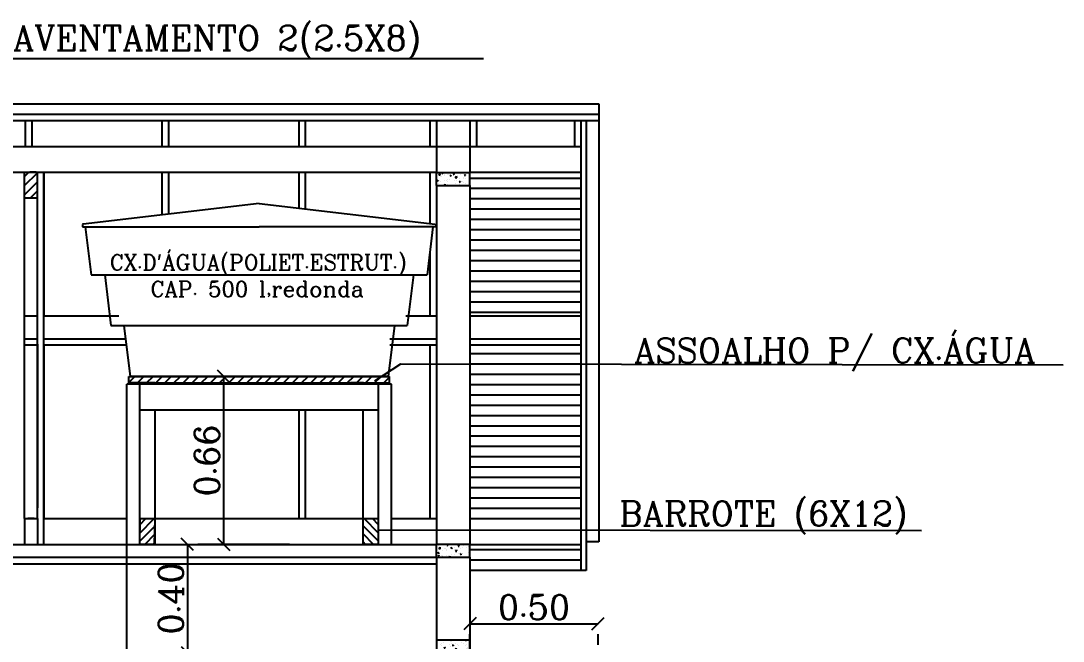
# Model space of a CAD drawing. Extents: x -43 to 70, y -5 to 23.
# Drawn here: x 14.384 to 18.424, y 13.057 to 15.461 of the extents above; entities that cross this region are included whole.
import ezdxf
from ezdxf.enums import TextEntityAlignment as Align

# ---------------------------------------------------------------- set-up
doc = ezdxf.new("R2010")
doc.units = 0
doc.header["$LTSCALE"] = 20
doc.layers.get('0').update_dxf_attribs({"color": 5, "linetype": 'CONTINUOUS'})
doc.layers.get('DEFPOINTS').update_dxf_attribs({"linetype": 'CONTINUOUS'})
for name, color, linetype in [('CONCRETO', 5, 'CONTINUOUS'), ('CORTE', 244, 'CONTINUOUS'), ('HACHURAS', 30, 'CONTINUOUS'), ('MADEIRAMENTO', 244, 'CONTINUOUS'), ('PAREDE', 7, 'CONTINUOUS'), ('TEXTO', 1, 'CONTINUOUS'), ('VERGA', 244, 'CONTINUOUS'), ('VISTAL', 30, 'CONTINUOUS'), ('VISTAP', 244, 'CONTINUOUS')]:
    doc.layers.add(name, color=color, linetype=linetype)
doc.styles.add('ROMANC', font='romanc')
doc.dimstyles.new('ISO-25', dxfattribs={"dimscale": 0.8, "dimtxt": 0.12, "dimasz": 0.06, "dimexe": 0.05, "dimexo": 0.5, "dimgap": 0.02, "dimtad": 1, "dimtoh": 1, "dimzin": 1, "dimtxsty": 'ROMANC', "dimblk1": 'OBLIQUE', "dimblk2": 'OBLIQUE', "dimsah": 1, "dimcen": 0.12, "dimclrd": 244, "dimclre": 244, "dimclrt": 244, "dimazin": 3, "dimtfac": 1, "dimtdec": 4, "dimtmove": 0, "dimatfit": 3, "dimtvp": 1, "dimtolj": 1, "dimtzin": 0})

# ---------------------------------------------------------------- blocks, each defined once
blk = doc.blocks.new('*X3')
at = {"color": 0}
for p, q in [((27.93, 9.0521), (27.93, 9.0521)), ((27.9368, 9.0507), (27.9368, 9.0507)), ((27.9485, 9.0538), (27.9485, 9.0538)), ((27.9676, 9.0549), (27.9676, 9.0549)), ((27.9687, 9.0535), (27.9716, 9.0569)), ((27.9687, 9.0535), (27.9723, 9.0532)), ((27.9723, 9.0531), (27.9716, 9.0569)), ((28.0118, 9.0497), (28.0147, 9.0532)), ((28.0118, 9.0497), (28.0154, 9.0494)), ((28.0154, 9.0494), (28.0147, 9.0531)), ((28.0328, 9.0526), (28.0328, 9.0526)), ((27.9279, 9.0346), (27.9279, 9.0346)), ((27.9334, 9.0236), (27.9376, 9.0252)), ((27.9334, 9.0236), (27.9364, 9.0216)), ((27.934, 9.0121), (27.9369, 9.0156)), ((27.934, 9.0121), (27.9376, 9.0118)), ((27.9354, 9.0107), (27.9354, 9.0107)), ((27.9361, 9.0307), (27.9361, 9.0307)), ((27.9363, 9.0098), (27.9363, 9.0098)), ((27.9364, 9.0216), (27.9376, 9.0252)), ((27.9369, 9.041), (27.9416, 9.0459)), ((27.9369, 9.041), (27.9422, 9.0402)), ((27.9376, 9.0118), (27.9369, 9.0155)), ((27.9422, 9.0402), (27.9416, 9.0459)), ((27.9466, 9.0123), (27.9466, 9.0123)), ((27.9508, 9.0136), (27.9508, 9.0136)), ((27.9514, 9.0118), (27.9514, 9.0118)), ((27.9521, 9.0335), (27.9521, 9.0335)), ((27.9582, 9.0429), (27.9582, 9.0429)), ((27.9628, 9.0406), (27.9628, 9.0406)), ((27.9662, 9.015), (27.9662, 9.015)), ((27.9669, 9.0349), (27.9669, 9.0349)), ((27.9671, 9.0354), (27.9671, 9.0354)), ((27.9741, 9.0148), (27.9741, 9.0148)), ((27.9771, 9.0083), (27.9799, 9.0118)), ((27.9786, 9.0109), (27.9786, 9.0109)), ((27.9807, 9.008), (27.98, 9.0118)), ((27.9838, 9.043), (27.988, 9.0446)), ((27.9838, 9.043), (27.9868, 9.0409)), ((27.9858, 9.0196), (27.9858, 9.0196)), ((27.9868, 9.0409), (27.988, 9.0445)), ((27.9899, 9.0384), (27.9899, 9.0384)), ((27.9903, 9.0416), (27.9903, 9.0416)), ((27.9965, 9.0188), (27.9965, 9.0188)), ((27.9972, 9.0388), (27.9972, 9.0388)), ((27.9978, 9.0466), (27.9978, 9.0466)), ((28.0009, 9.0311), (28.0056, 9.036)), ((28.0009, 9.0311), (28.0063, 9.0303)), ((28.0063, 9.0302), (28.0056, 9.0359)), ((28.0106, 9.0096), (28.0106, 9.0096)), ((28.012, 9.0198), (28.012, 9.0198)), ((28.0196, 9.0188), (28.0238, 9.0204)), ((28.0196, 9.0188), (28.0226, 9.0168)), ((28.0208, 9.0256), (28.0208, 9.0256)), ((28.0223, 9.0402), (28.0223, 9.0402)), ((28.0226, 9.0168), (28.0238, 9.0204)), ((28.027, 9.0217), (28.027, 9.0217)), ((28.0276, 9.0233), (28.0276, 9.0233)), ((28.0278, 9.0434), (28.0278, 9.0434)), ((28.0284, 9.0433), (28.0284, 9.0433)), ((28.0428, 9.0454), (28.0428, 9.0454)), ((28.0497, 9.0247), (28.0497, 9.0247)), ((28.0543, 9.0389), (28.0543, 9.0389)), ((28.0548, 9.0459), (28.0573, 9.0489)), ((28.0548, 9.0459), (28.0573, 9.0457)), ((28.0557, 9.0316), (28.0557, 9.0316)), ((27.9771, 9.0083), (27.9806, 9.008)), ((28.022, 9.0069), (28.023, 9.008)), ((28.0232, 9.0069), (28.023, 9.008)), ((28.0427, 9.0082), (28.0427, 9.0082)), ((27.9415, 8.6867), (27.9415, 8.6867)), ((28.0176, 8.6859), (28.0176, 8.6859)), ((28.0395, 8.6853), (28.0437, 8.6869)), ((28.0425, 8.6832), (28.0437, 8.6869)), ((27.9387, 8.6466), (27.9429, 8.6482)), ((27.9387, 8.6466), (27.9416, 8.6446)), ((27.9417, 8.6445), (27.9429, 8.6482)), ((27.9446, 8.6706), (27.9446, 8.6706)), ((27.9476, 8.6739), (27.9476, 8.6739)), ((27.9485, 8.666), (27.9485, 8.666)), ((27.953, 8.6554), (27.953, 8.6554)), ((27.9538, 8.6754), (27.9538, 8.6754)), ((27.9576, 8.6548), (27.9605, 8.6583)), ((27.9576, 8.6548), (27.9612, 8.6545)), ((27.9612, 8.6545), (27.9605, 8.6582)), ((27.962, 8.6607), (27.962, 8.6607)), ((27.9706, 8.6473), (27.9706, 8.6473)), ((27.9767, 8.6692), (27.9767, 8.6692)), ((27.9826, 8.6799), (27.9826, 8.6799)), ((27.9833, 8.6593), (27.9833, 8.6593)), ((27.9841, 8.6792), (27.9841, 8.6792)), ((27.9856, 8.6493), (27.9856, 8.6493)), ((27.9863, 8.671), (27.9863, 8.671)), ((27.9891, 8.6659), (27.9933, 8.6675)), ((27.9891, 8.6659), (27.9921, 8.6639)), ((27.9921, 8.6639), (27.9933, 8.6675)), ((27.997, 8.6667), (27.997, 8.6667)), ((28.0006, 8.6511), (28.0035, 8.6545)), ((28.0006, 8.6511), (28.0042, 8.6507)), ((28.0014, 8.673), (28.0014, 8.673)), ((28.0042, 8.6507), (28.0035, 8.6545)), ((28.0083, 8.6523), (28.0083, 8.6523)), ((28.0087, 8.6679), (28.0087, 8.6679)), ((28.0145, 8.6638), (28.0145, 8.6638)), ((28.0152, 8.6837), (28.0152, 8.6837)), ((28.0199, 8.6457), (28.0199, 8.6457)), ((28.0241, 8.676), (28.0241, 8.676)), ((28.0319, 8.6727), (28.0319, 8.6727)), ((28.0395, 8.6853), (28.0425, 8.6833)), ((28.0407, 8.6665), (28.0407, 8.6665)), ((28.0437, 8.6473), (28.0466, 8.6507)), ((28.0437, 8.6473), (28.0472, 8.647)), ((28.0446, 8.648), (28.0446, 8.648)), ((28.0453, 8.668), (28.0453, 8.668)), ((28.0462, 8.6573), (28.0462, 8.6573)), ((28.0473, 8.647), (28.0466, 8.6507)), ((28.0549, 8.6517), (28.0549, 8.6517)), ((27.9327, 8.6423), (27.9327, 8.6423)), ((27.933, 8.6399), (27.933, 8.6399)), ((27.965, 8.6386), (27.965, 8.6386)), ((27.9826, 8.6393), (27.9826, 8.6393)), ((27.9849, 8.6397), (27.9849, 8.6397)), ((27.997, 8.6372), (27.997, 8.6372)), ((28.0138, 8.6438), (28.0138, 8.6438)), ((28.0249, 8.6418), (28.0291, 8.6434)), ((28.0249, 8.6418), (28.0279, 8.6398)), ((28.0279, 8.6397), (28.0291, 8.6434))]:
    blk.add_line(p, q, dxfattribs=at)
blk = doc.blocks.new('*X4')
at = {"color": 0}
for p, q in [((17.5982, 10.315), (17.5982, 10.315)), ((17.6031, 10.308), (17.6078, 10.3128)), ((17.6031, 10.308), (17.6084, 10.3071)), ((17.6074, 10.3074), (17.6074, 10.3074)), ((17.6084, 10.3071), (17.6078, 10.3128)), ((17.6125, 10.3018), (17.6125, 10.3018)), ((17.6166, 10.3144), (17.6192, 10.3175)), ((17.6166, 10.3144), (17.6202, 10.3141)), ((17.6202, 10.3141), (17.6196, 10.3175)), ((17.6241, 10.3111), (17.6241, 10.3111)), ((17.6245, 10.3074), (17.6245, 10.3074)), ((17.6382, 10.3116), (17.6382, 10.3116)), ((17.6396, 10.3094), (17.6396, 10.3094)), ((17.6472, 10.306), (17.6514, 10.3076)), ((17.6472, 10.306), (17.6502, 10.304)), ((17.6475, 10.3078), (17.6475, 10.3078)), ((17.6502, 10.304), (17.6514, 10.3076)), ((17.6562, 10.3097), (17.6562, 10.3097)), ((17.6597, 10.3106), (17.6625, 10.3141)), ((17.6597, 10.3106), (17.6632, 10.3103)), ((17.6623, 10.3124), (17.6623, 10.3124)), ((17.6633, 10.3103), (17.6626, 10.3141)), ((17.6671, 10.298), (17.6718, 10.3029)), ((17.6685, 10.3154), (17.6685, 10.3154)), ((17.6725, 10.2972), (17.6718, 10.3029)), ((17.6755, 10.3164), (17.6755, 10.3164)), ((17.6825, 10.3138), (17.6825, 10.3138)), ((17.6882, 10.3084), (17.6882, 10.3084)), ((17.7002, 10.3173), (17.7002, 10.3173)), ((17.7027, 10.3069), (17.7056, 10.3103)), ((17.7027, 10.3069), (17.7063, 10.3065)), ((17.7063, 10.3065), (17.7056, 10.3103)), ((17.7076, 10.3151), (17.7076, 10.3151)), ((17.7202, 10.307), (17.7202, 10.307)), ((17.5968, 10.2866), (17.601, 10.2883)), ((17.5968, 10.2866), (17.5998, 10.2846)), ((17.5995, 10.2886), (17.5995, 10.2886)), ((17.5998, 10.2846), (17.601, 10.2882)), ((17.6005, 10.2748), (17.6005, 10.2748)), ((17.6067, 10.2874), (17.6067, 10.2874)), ((17.6088, 10.2837), (17.6088, 10.2837)), ((17.6238, 10.2857), (17.6238, 10.2857)), ((17.6249, 10.2693), (17.6278, 10.2727)), ((17.6249, 10.2693), (17.6285, 10.2689)), ((17.6285, 10.2689), (17.6278, 10.2727)), ((17.6316, 10.2873), (17.6316, 10.2873)), ((17.6355, 10.2808), (17.6355, 10.2808)), ((17.6368, 10.2717), (17.6368, 10.2717)), ((17.6375, 10.2916), (17.6375, 10.2916)), ((17.6465, 10.2887), (17.6465, 10.2887)), ((17.6636, 10.2859), (17.6636, 10.2859)), ((17.6671, 10.298), (17.6725, 10.2972)), ((17.6671, 10.2755), (17.6671, 10.2755)), ((17.6678, 10.2955), (17.6678, 10.2955)), ((17.6686, 10.27), (17.6686, 10.27)), ((17.6697, 10.2675), (17.6709, 10.2689)), ((17.6704, 10.2868), (17.6704, 10.2868)), ((17.6711, 10.2675), (17.6709, 10.2689)), ((17.683, 10.2818), (17.6872, 10.2834)), ((17.683, 10.2818), (17.686, 10.2798)), ((17.6836, 10.272), (17.6836, 10.272)), ((17.6844, 10.2937), (17.6844, 10.2937)), ((17.686, 10.2798), (17.6872, 10.2834)), ((17.6956, 10.2846), (17.6956, 10.2846)), ((17.6982, 10.28), (17.6982, 10.28)), ((17.699, 10.3), (17.699, 10.3)), ((17.6994, 10.2957), (17.6994, 10.2957)), ((17.7054, 10.2928), (17.7054, 10.2928)), ((17.7064, 10.275), (17.7064, 10.275)), ((17.7221, 10.2986), (17.7221, 10.2986))]:
    blk.add_line(p, q, dxfattribs=at)
blk = doc.blocks.new('*X21')
at = {"color": 0, "linetype": 'CONTINUOUS'}
for p, q in [((14.8027, 14.0603), (14.8255, 14.083)), ((14.8359, 14.058), (14.8609, 14.083)), ((14.8712, 14.058), (14.8962, 14.083)), ((14.9066, 14.058), (14.9316, 14.083)), ((14.9419, 14.058), (14.9669, 14.083)), ((14.9773, 14.058), (15.0023, 14.083)), ((15.0126, 14.058), (15.0376, 14.083)), ((15.048, 14.058), (15.073, 14.083)), ((15.0833, 14.058), (15.1083, 14.083)), ((15.1187, 14.058), (15.1437, 14.083)), ((15.1541, 14.058), (15.1791, 14.083)), ((15.1894, 14.058), (15.2144, 14.083)), ((15.2248, 14.058), (15.2498, 14.083)), ((15.2601, 14.058), (15.2851, 14.083)), ((15.2955, 14.058), (15.3205, 14.083)), ((15.3308, 14.058), (15.3558, 14.083)), ((15.3662, 14.058), (15.3912, 14.083)), ((15.4015, 14.058), (15.4265, 14.083)), ((15.4369, 14.058), (15.4619, 14.083)), ((15.4723, 14.058), (15.4973, 14.083)), ((15.5076, 14.058), (15.5326, 14.083)), ((15.543, 14.058), (15.568, 14.083)), ((15.5783, 14.058), (15.6033, 14.083)), ((15.6137, 14.058), (15.6387, 14.083)), ((15.649, 14.058), (15.674, 14.083)), ((15.6844, 14.058), (15.7094, 14.083)), ((15.7197, 14.058), (15.7447, 14.083)), ((15.7551, 14.058), (15.7801, 14.083)), ((15.7905, 14.058), (15.8122, 14.0798))]:
    blk.add_line(p, q, dxfattribs=at)
blk = doc.blocks.new('*X18')
at = {"color": 0, "linetype": 'CONTINUOUS'}
for p, q in [((14.8445, 13.4763), (14.9005, 13.5323)), ((14.8445, 13.5081), (14.8687, 13.5323)), ((14.8445, 13.4445), (14.9045, 13.5045)), ((14.8642, 13.4323), (14.9045, 13.4727)), ((14.896, 13.4323), (14.9045, 13.4408))]:
    blk.add_line(p, q, dxfattribs=at)
blk = doc.blocks.new('*X22')
at = {"color": 0, "linetype": 'CONTINUOUS'}
for p, q in [((14.8445, 13.4763), (14.9005, 13.5323)), ((14.8445, 13.5081), (14.8687, 13.5323)), ((14.8445, 13.4445), (14.9045, 13.5045)), ((14.8642, 13.4323), (14.9045, 13.4727)), ((14.896, 13.4323), (14.9045, 13.4408))]:
    blk.add_line(p, q, dxfattribs=at)
blk = doc.blocks.new('*X23')
at = {"color": 0, "linetype": 'CONTINUOUS'}
for p, q in [((14.3983, 14.8579), (14.415, 14.8746)), ((14.3983, 14.8226), (14.4483, 14.8726)), ((14.3983, 14.7872), (14.4483, 14.8372)), ((14.4212, 14.7748), (14.4483, 14.8019))]:
    blk.add_line(p, q, dxfattribs=at)
blk = doc.blocks.new('_OBLIQUE')
at = {"color": 0, "linetype": 'BYBLOCK'}
blk.add_line((-0.5, -0.5), (0.5, 0.5), dxfattribs=at)
blk = doc.blocks.new('*D26')
at = {"color": 244, "linetype": 'BYBLOCK'}
for p, q in [((15.0308, 14.083), (15.1295, 14.083)), ((15.1695, 14.083), (15.1695, 13.4323)), ((15.0308, 13.4323), (15.1295, 13.4323))]:
    blk.add_line(p, q, dxfattribs=at)
at = {"layer": 'DEFPOINTS', "color": 0, "linetype": 'BYBLOCK'}
for p in [(15.4308, 14.083), (15.1695, 13.4323), (15.4308, 13.4323)]:
    blk.add_point(p, dxfattribs=at)
at = {"color": 244, "linetype": 'BYBLOCK', "xscale": 0.048, "yscale": 0.048, "zscale": 0.048}
for p, rotation in [((15.1695, 14.083), 90), ((15.1695, 13.4323), 270)]:
    blk.add_blockref('_OBLIQUE', p, dxfattribs=dict(at, rotation=rotation))
at = {"color": 244, "linetype": 'BYBLOCK', "insert": (15.1055, 13.7577), "char_height": 0.096, "attachment_point": 5, "rotation": 90, "style": 'ROMANC'}
blk.add_mtext('\\A1;{0.66}', dxfattribs=at)
blk = doc.blocks.new('*D34')
at = {"color": 244, "linetype": 'BYBLOCK'}
for p, q in [((15.0295, 13.4323), (15.0295, 13.0129)), ((15.4249, 13.4323), (15.0695, 13.4323)), ((14.8833, 13.0129), (14.9895, 13.0129))]:
    blk.add_line(p, q, dxfattribs=at)
at = {"layer": 'DEFPOINTS', "color": 0, "linetype": 'BYBLOCK'}
for p in [(15.0249, 13.4323), (15.0295, 13.0129), (15.2833, 13.0129)]:
    blk.add_point(p, dxfattribs=at)
at = {"color": 244, "linetype": 'BYBLOCK', "xscale": 0.048, "yscale": 0.048, "zscale": 0.048}
for p, rotation in [((15.0295, 13.4323), 90), ((15.0295, 13.0129), 270)]:
    blk.add_blockref('_OBLIQUE', p, dxfattribs=dict(at, rotation=rotation))
at = {"color": 244, "linetype": 'BYBLOCK', "insert": (14.9655, 13.2226), "char_height": 0.096, "attachment_point": 5, "rotation": 90, "style": 'ROMANC'}
blk.add_mtext('\\A1;{0.40}', dxfattribs=at)
blk = doc.blocks.new('*D36')
at = {"color": 244, "linetype": 'BYBLOCK'}
for p, q in [((16.1245, 13.1247), (16.6211, 13.1247)), ((16.1245, 12.9274), (16.1245, 13.0847)), ((16.6211, 13.0426), (16.6211, 13.0847))]:
    blk.add_line(p, q, dxfattribs=at)
at = {"layer": 'DEFPOINTS', "color": 0, "linetype": 'BYBLOCK'}
for p in [(16.6211, 13.4426), (16.1245, 13.3274), (16.6211, 13.1247)]:
    blk.add_point(p, dxfattribs=at)
at = {"color": 244, "linetype": 'BYBLOCK', "xscale": 0.048, "yscale": 0.048, "zscale": 0.048, "rotation": 180}
blk.add_blockref('_OBLIQUE', (16.1245, 13.1247), dxfattribs=at)
at = {"color": 244, "linetype": 'BYBLOCK', "xscale": 0.048, "yscale": 0.048, "zscale": 0.048}
blk.add_blockref('_OBLIQUE', (16.6211, 13.1247), dxfattribs=at)
at = {"color": 244, "linetype": 'BYBLOCK', "insert": (16.3728, 13.1887), "char_height": 0.096, "attachment_point": 5, "style": 'ROMANC'}
blk.add_mtext('\\A1;0.50', dxfattribs=at)

msp = doc.modelspace()

# ---------------------------------------------------------------- linework, layer by layer
at = {"layer": 'CONCRETO', "color": 3}
for p, q in [((15.9945, 14.8235), (15.9945, 14.8735)), ((16.1245, 14.8235), (16.1245, 14.8735))]:
    msp.add_line(p, q, dxfattribs=at)
at = {"layer": 'CORTE', "linetype": 'CONTINUOUS'}
for p, q in [((14.3983, 14.7748), (14.3983, 14.8748)), ((14.3983, 14.8746), (14.4483, 14.8746)), ((14.4108, 14.8748), (14.4358, 14.8748)), ((14.4483, 14.7748), (14.4483, 14.8748)), ((15.9335, 14.8746), (15.9835, 14.8746)), ((14.3983, 14.7748), (14.4483, 14.7748)), ((14.3983, 13.5323), (14.3983, 13.4323)), ((14.4483, 13.5323), (14.4483, 13.4323))]:
    msp.add_line(p, q, dxfattribs=at)
at = {"layer": 'CORTE', "color": 244, "linetype": 'CONTINUOUS'}
msp.add_line((14.4358, 13.5323), (14.4108, 13.5323), dxfattribs=at)
at = {"layer": 'DEFPOINTS', "color": 0, "linetype": 'BYBLOCK'}
for p in [(14.992, 13.4123), (14.992, 13.4123), (14.9933, 13.4323), (14.9933, 13.4323), (16.6245, 13.4426), (16.1245, 13.3317), (16.1245, 13.118)]:
    msp.add_point(p, dxfattribs=at)
at = {"layer": 'MADEIRAMENTO'}
for p, q in [((16.6245, 15.1396), (16.6245, 13.4426)), ((16.5545, 15.0747), (16.5545, 13.3317)), ((16.5745, 15.0747), (16.5745, 13.3317)), ((16.1245, 14.8511), (16.5545, 14.8511)), ((16.5545, 14.8111), (16.1245, 14.8111)), ((16.5545, 14.7711), (16.1245, 14.7711)), ((16.5545, 14.7311), (16.1245, 14.7311)), ((16.5545, 14.6911), (16.1245, 14.6911)), ((16.5545, 14.6511), (16.1245, 14.6511)), ((16.5545, 14.6111), (16.1245, 14.6111)), ((16.5545, 14.5711), (16.1245, 14.5711)), ((16.5545, 14.5311), (16.1245, 14.5311)), ((16.5545, 14.4911), (16.1245, 14.4911)), ((16.5545, 14.4511), (16.1245, 14.4511)), ((16.5545, 14.4111), (16.1245, 14.4111)), ((16.5545, 14.3711), (16.1245, 14.3711)), ((16.5545, 14.3311), (16.1245, 14.3311)), ((16.5545, 14.1711), (16.1245, 14.1711)), ((16.5545, 14.1311), (16.1245, 14.1311)), ((16.5545, 14.0911), (16.1245, 14.0911)), ((16.5545, 14.0511), (16.1245, 14.0511)), ((16.5545, 14.0111), (16.1245, 14.0111)), ((16.5545, 13.9711), (16.1245, 13.9711)), ((16.5545, 13.9311), (16.1245, 13.9311)), ((16.5545, 13.8911), (16.1245, 13.8911)), ((16.5545, 13.8511), (16.1245, 13.8511)), ((16.5545, 13.8111), (16.1245, 13.8111)), ((16.5545, 13.7711), (16.1245, 13.7711)), ((16.5545, 13.7311), (16.1245, 13.7311)), ((16.5545, 13.6911), (16.1245, 13.6911)), ((16.5545, 13.6511), (16.1245, 13.6511)), ((16.5545, 13.6111), (16.1245, 13.6111)), ((16.5545, 13.5711), (16.1245, 13.5711)), ((16.6245, 13.4426), (16.5745, 13.4426)), ((16.5545, 13.4111), (16.1245, 13.4111)), ((16.5545, 13.3711), (16.1245, 13.3711)), ((16.5406, 13.3317), (16.1245, 13.3317)), ((16.5545, 13.3716), (16.5155, 13.3716)), ((16.5745, 13.3317), (16.5406, 13.3317))]:
    msp.add_line(p, q, dxfattribs=at)
at = {"layer": 'MADEIRAMENTO', "color": 30}
for p, q in [((16.5295, 15.0747), (16.5295, 14.9746)), ((15.8204, 14.0531), (14.7945, 14.0531)), ((14.7945, 13.4323), (14.7945, 14.0531)), ((14.8445, 13.4323), (14.8445, 14.0531)), ((15.7704, 13.4323), (15.7704, 14.0531)), ((15.8204, 13.4323), (15.8204, 14.0531)), ((15.7704, 13.9531), (14.8445, 13.9531)), ((14.9045, 13.4323), (14.9045, 13.9531)), ((15.7104, 13.4323), (15.7104, 13.9531)), ((14.3983, 13.5323), (14.4483, 13.5323)), ((14.4732, 13.5323), (14.7945, 13.5323)), ((14.8445, 13.5323), (15.7704, 13.5323)), ((15.8204, 13.5323), (15.9945, 13.5323)), ((16.1245, 13.5323), (16.5545, 13.5323)), ((16.1245, 13.4323), (16.5545, 13.4323)), ((11.2545, 13.3823), (15.9945, 13.3823)), ((11.2545, 13.3573), (15.9945, 13.3573))]:
    msp.add_line(p, q, dxfattribs=at)
at = {"layer": 'MADEIRAMENTO', "color": 244}
msp.add_line((11.2545, 13.4323), (15.9945, 13.4323), dxfattribs=at)
at = {"layer": 'PAREDE', "color": 30}
for p, q in [((14.4023, 14.9746), (14.4023, 15.0746)), ((14.4273, 14.9746), (14.4273, 15.0746)), ((14.9322, 14.9746), (14.9322, 15.0746)), ((14.9572, 14.9746), (14.9572, 15.0746)), ((15.462, 14.9746), (15.462, 15.0746)), ((15.487, 14.9746), (15.487, 15.0746)), ((15.9695, 15.0746), (15.9695, 14.9746)), ((16.1495, 15.0746), (16.1495, 14.9746)), ((14.9322, 14.7097), (14.9322, 14.8746)), ((14.9572, 14.7126), (14.9572, 14.8746)), ((15.462, 14.7357), (15.462, 14.8746)), ((15.487, 14.7328), (15.487, 14.8746)), ((15.9695, 14.8746), (15.9695, 14.6758)), ((15.9695, 14.5686), (15.9695, 14.3166)), ((15.9695, 14.2048), (15.9695, 13.5323)), ((15.462, 13.5323), (15.462, 13.9531)), ((15.487, 13.5323), (15.487, 13.9531))]:
    msp.add_line(p, q, dxfattribs=at)
at = {"layer": 'PAREDE'}
for p, q in [((15.9945, 15.0746), (15.9945, 14.8735)), ((16.1245, 15.0746), (16.1245, 14.8735)), ((15.9945, 14.8235), (15.9945, 13.4323)), ((16.1245, 14.8235), (16.1245, 13.4323)), ((15.9945, 13.3823), (15.9945, 13.0623)), ((16.1245, 13.3823), (16.1245, 13.0623))]:
    msp.add_line(p, q, dxfattribs=at)
at = {"layer": 'PAREDE', "color": 3}
for p, q in [((15.9945, 14.8735), (16.1245, 14.8735)), ((16.1245, 13.4323), (15.9945, 13.4323)), ((15.9945, 13.3823), (16.1245, 13.3823)), ((15.9945, 13.0623), (16.1245, 13.0623))]:
    msp.add_line(p, q, dxfattribs=at)
at = {"layer": 'PAREDE', "color": 1}
msp.add_line((14.7945, 10.9123), (14.7945, 13.4323), dxfattribs=at)
at = {"layer": 'TEXTO', "color": 30, "linetype": 'CONTINUOUS'}
for p, q in [((16.1767, 15.3145), (13.9376, 15.3145)), ((10.6245, 15.1396), (16.6245, 15.1396)), ((10.6245, 15.0996), (16.6245, 15.0996)), ((10.6245, 15.0746), (16.6245, 15.0746)), ((11.2545, 14.9746), (16.5545, 14.9746)), ((11.4046, 14.8746), (15.9945, 14.8746)), ((16.1245, 14.8746), (16.5545, 14.8746)), ((15.8549, 14.1306), (15.7546, 14.0654)), ((18.4237, 14.1275), (15.8549, 14.1306)), ((17.8741, 13.4842), (15.7704, 13.4876))]:
    msp.add_line(p, q, dxfattribs=at)
at = {"layer": 'TEXTO', "color": 244, "linetype": 'CONTINUOUS'}
for p, q in [((14.8445, 13.4368), (14.8466, 13.5323)), ((14.8466, 13.5323), (14.9026, 13.5323)), ((14.9026, 13.5323), (14.9011, 13.4323)), ((15.7104, 13.5311), (15.7685, 13.5323)), ((15.711, 13.4323), (15.7104, 13.5282)), ((15.7685, 13.5323), (15.7685, 13.4323)), ((14.9011, 13.4323), (14.8451, 13.4323)), ((15.7685, 13.4323), (15.711, 13.4323))]:
    msp.add_line(p, q, dxfattribs=at)
at = {"layer": 'VERGA', "color": 3}
msp.add_line((15.9945, 14.8235), (16.1245, 14.8235), dxfattribs=at)
at = {"layer": 'VERGA'}
for p, q in [((15.9945, 13.3823), (15.9945, 13.4323)), ((16.1245, 13.3823), (16.1245, 13.4323)), ((15.9945, 13.0623), (15.9945, 13.0123)), ((16.1245, 13.0623), (16.1245, 13.0123))]:
    msp.add_line(p, q, dxfattribs=at)
at = {"layer": 'VISTAL', "linetype": 'CONTINUOUS'}
for p, q in [((14.4433, 14.8748), (14.4183, 14.8748)), ((14.4732, 14.8748), (14.4732, 14.3199)), ((14.4483, 14.3166), (14.3983, 14.3166)), ((14.7637, 14.3166), (14.4733, 14.3166)), ((15.9945, 14.3166), (15.876, 14.3166)), ((16.5545, 14.3166), (16.1245, 14.3166)), ((14.4483, 14.2272), (14.3983, 14.2272)), ((14.7899, 14.2272), (14.4733, 14.2272)), ((15.9945, 14.2272), (15.8135, 14.2272)), ((16.5545, 14.2272), (16.1245, 14.2272)), ((14.4483, 14.2048), (14.3983, 14.2048)), ((14.4482, 14.2081), (14.4482, 13.5735)), ((14.4732, 14.2081), (14.4732, 13.5323)), ((14.7926, 14.2048), (14.4732, 14.2048)), ((15.9945, 14.2048), (15.8135, 14.2048)), ((16.5545, 14.2048), (16.1245, 14.2048))]:
    msp.add_line(p, q, dxfattribs=at)
at = {"layer": 'VISTAL', "color": 30}
for p, q in [((14.4733, 13.4323), (14.4733, 14.8748)), ((14.3983, 13.5323), (14.3983, 14.7748)), ((14.4483, 13.5323), (14.4483, 14.7748))]:
    msp.add_line(p, q, dxfattribs=at)
at = {"layer": 'VISTAL', "color": 30, "linetype": 'CONTINUOUS'}
for p, q in [((14.8027, 14.083), (15.8122, 14.083)), ((14.8027, 14.058), (14.8027, 14.083)), ((15.8122, 14.058), (15.8122, 14.083)), ((14.9027, 14.058), (14.8027, 14.058)), ((14.9027, 14.058), (15.6622, 14.058)), ((15.7122, 14.058), (15.6622, 14.058)), ((15.7122, 14.058), (15.8122, 14.058))]:
    msp.add_line(p, q, dxfattribs=at)
at = {"layer": 'VISTAL', "color": 244}
for p, q in [((14.3983, 13.5323), (14.4483, 13.5323)), ((14.4108, 13.5323), (14.4358, 13.5323))]:
    msp.add_line(p, q, dxfattribs=at)
at = {"layer": 'VISTAP', "linetype": 'CONTINUOUS'}
for p, q in [((15.3075, 14.7539), (14.625, 14.6734)), ((15.3075, 14.7539), (15.99, 14.6734)), ((14.6228, 14.6714), (14.6226, 14.6702)), ((14.6226, 14.6702), (14.6226, 14.669)), ((14.6226, 14.669), (14.6226, 14.6683)), ((14.6226, 14.6683), (14.6226, 14.663)), ((14.6235, 14.6726), (14.6228, 14.6714)), ((14.625, 14.6734), (14.6235, 14.6726)), ((15.99, 14.6734), (15.9914, 14.6726)), ((15.9914, 14.6726), (15.9922, 14.6714)), ((15.9922, 14.6714), (15.9923, 14.6702)), ((15.9923, 14.6702), (15.9923, 14.669)), ((15.9923, 14.669), (15.9923, 14.6683)), ((15.9923, 14.6683), (15.9923, 14.663)), ((14.6226, 14.663), (15.3075, 14.663)), ((14.6338, 14.663), (14.6566, 14.4772)), ((15.9923, 14.663), (15.3075, 14.663)), ((15.9811, 14.663), (15.9583, 14.4772)), ((14.6566, 14.4772), (15.9583, 14.4772)), ((14.7092, 14.4768), (14.7333, 14.2806)), ((15.9057, 14.4768), (15.8816, 14.2806)), ((14.7333, 14.2806), (15.8816, 14.2806)), ((14.7834, 14.2798), (14.8075, 14.0838)), ((15.8315, 14.2798), (15.8075, 14.0838))]:
    msp.add_line(p, q, dxfattribs=at)
at = {"layer": 'VISTAP', "color": 244, "linetype": 'CONTINUOUS'}
msp.add_line((14.8075, 14.0838), (15.8075, 14.0838), dxfattribs=at)

# ---------------------------------------------------------------- block references
at = {"layer": 'HACHURAS', "color": 244, "linetype": 'CONTINUOUS'}
msp.add_blockref('*X22', (0, 0), dxfattribs=at)
at = {"layer": 'HACHURAS', "color": 244, "linetype": 'CONTINUOUS', "xscale": -1}
msp.add_blockref('*X18', (30.615, 0), dxfattribs=at)
at = {"layer": 'TEXTO', "color": 244, "linetype": 'CONTINUOUS'}
msp.add_blockref('*X23', (0, 0), dxfattribs=at)
at = {"layer": 'TEXTO', "color": 30, "linetype": 'CONTINUOUS'}
msp.add_blockref('*X21', (0, 0), dxfattribs=at)
at = {"layer": 'VERGA'}
for name, p in [('*X4', (-1.5994, 4.556)), ('*X3', (-11.9327, 4.3754))]:
    msp.add_blockref(name, p, dxfattribs=at)

# ---------------------------------------------------------------- texts
at = {"layer": 'TEXTO', "color": 244, "linetype": 'CONTINUOUS', "style": 'ROMANC'}
msp.add_text('CONTRAVENTAMENTO 2(2.5X8)', height=0.096, dxfattribs=at).set_placement((13.9132, 15.347))
for s, height, p in [("CX.D'ÁGUA(POLIET.ESTRUT.)", 0.06, (15.3049, 14.5253)), ('CAP. 500 l,redonda', 0.06, (15.3008, 14.4218)), ('ASSOALHO P/ CX.ÁGUA', 0.096, (17.5385, 14.1838)), ('BARROTE (6X12)', 0.096, (17.2628, 13.5451))]:
    msp.add_text(s, height=height, dxfattribs=at).set_placement(p, align=Align.MIDDLE)

# ---------------------------------------------------------------- dimensions: what is measured, and where the dimension line sits
at = {"layer": 'TEXTO', "color": 30, "linetype": 'CONTINUOUS'}
for base, p1, p2, text, override, picture, middle in [((15.1695, 13.4323), (15.4308, 14.083), (15.4308, 13.4323), '{0.66}', {"dimexe": 0.05, "dimtxsty": 'ROMANC', "dimblk1": 'OBLIQUE', "dimblk2": 'OBLIQUE', "dimsah": 1}, '*D26', (15.1055, 13.7577)), ((15.0295, 13.0129), (15.0249, 13.4323), (15.2833, 13.0129), '{0.40}', {"dimexe": 0.05, "dimtoh": 0, "dimtxsty": 'ROMANC', "dimblk1": 'OBLIQUE', "dimblk2": 'OBLIQUE', "dimsah": 1}, '*D34', (14.9655, 13.2226))]:
    dim = msp.add_linear_dim(base=base, p1=p1, p2=p2, angle=90, text=text, dimstyle='ISO-25', override=override, dxfattribs=at)
    dim.commit()
    dim.dimension.update_dxf_attribs({"geometry": picture, "text_midpoint": middle})
dim = msp.add_linear_dim(base=(16.6211, 13.1247), p1=(16.1245, 13.3274), p2=(16.6211, 13.4426), dimstyle='ISO-25', override={"dimexe": 0.05, "dimtoh": 0, "dimtxsty": 'ROMANC', "dimblk1": 'OBLIQUE', "dimblk2": 'OBLIQUE', "dimsah": 1}, dxfattribs=at)
dim.commit()
dim.dimension.update_dxf_attribs({"geometry": '*D36', "text_midpoint": (16.3728, 13.1887)})

doc.saveas('drawing.dxf')
